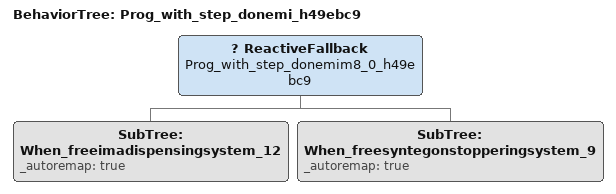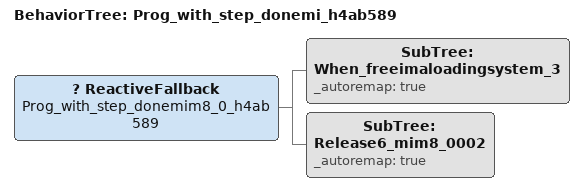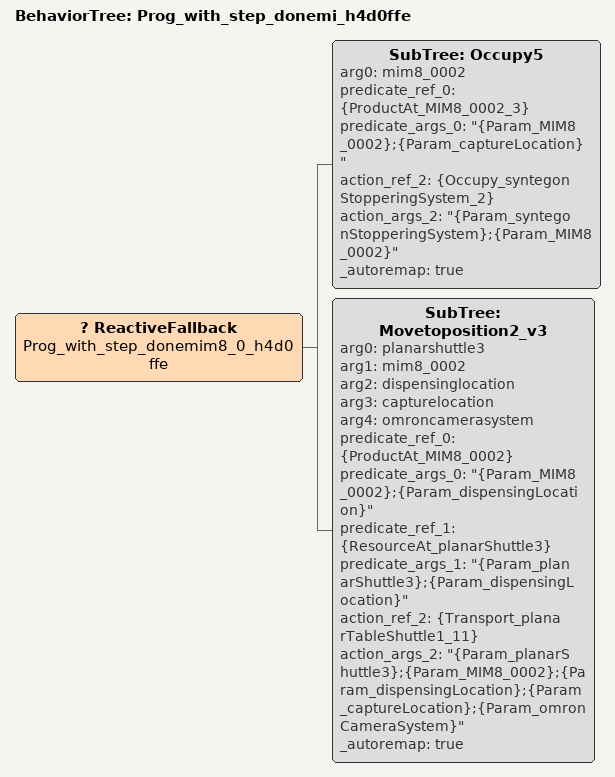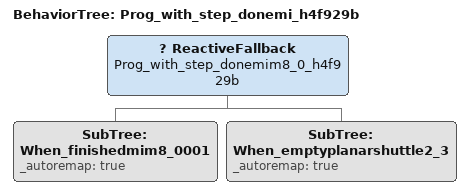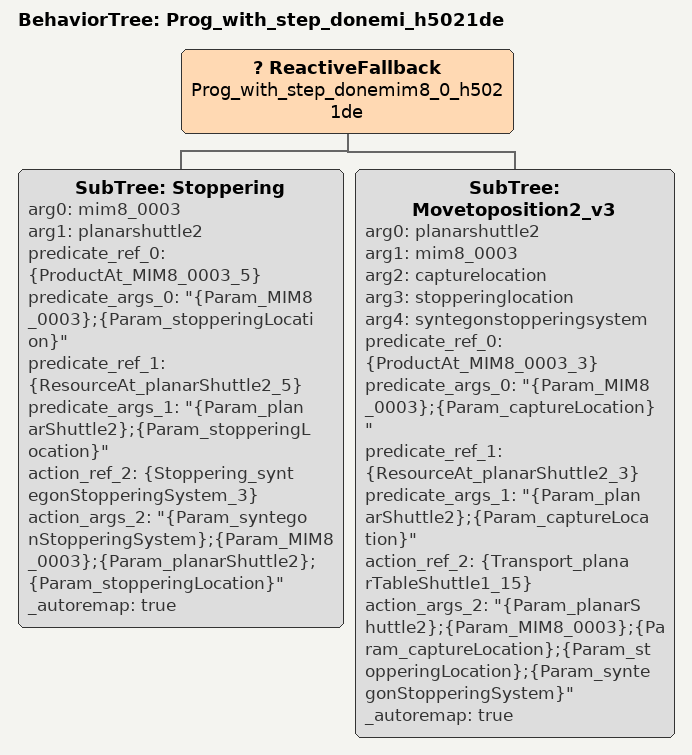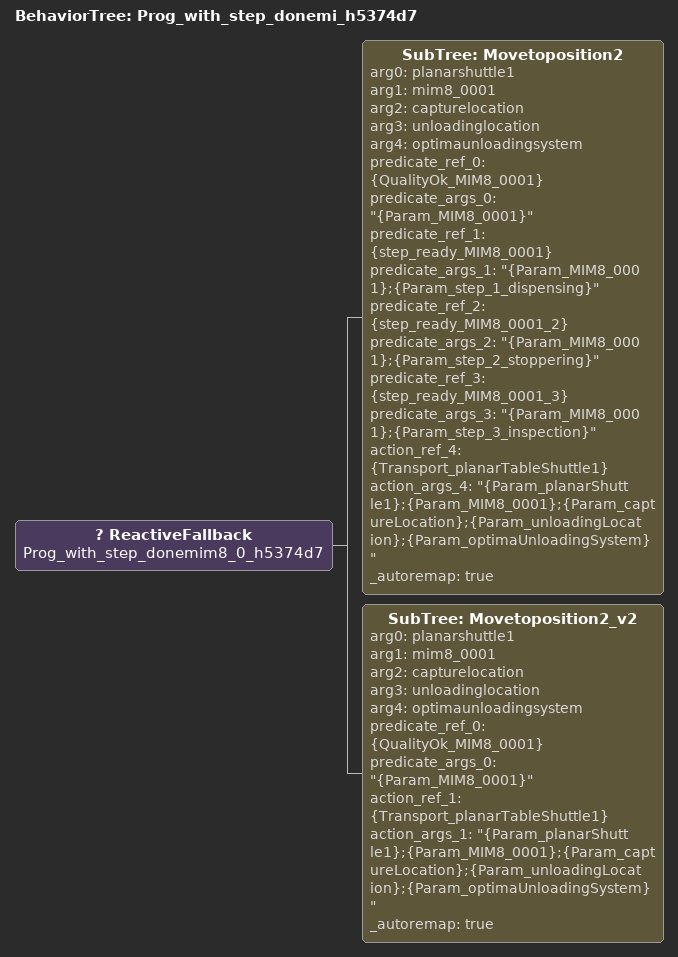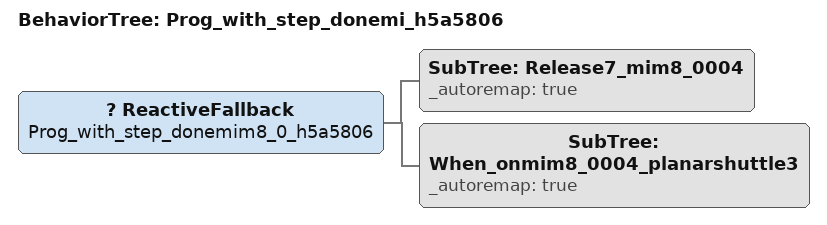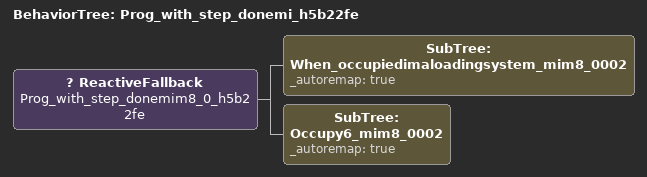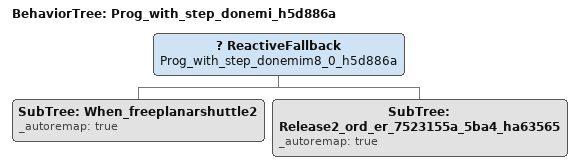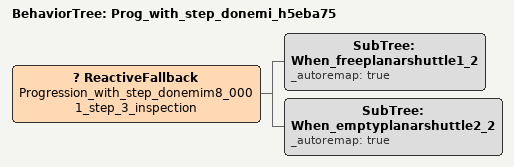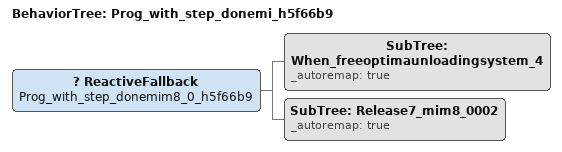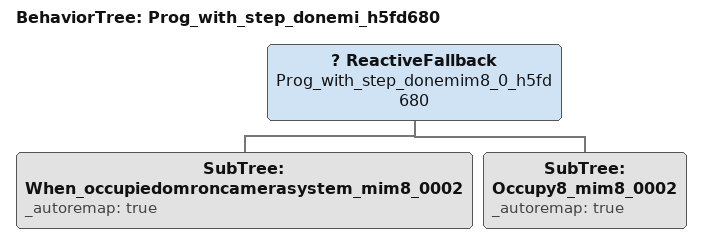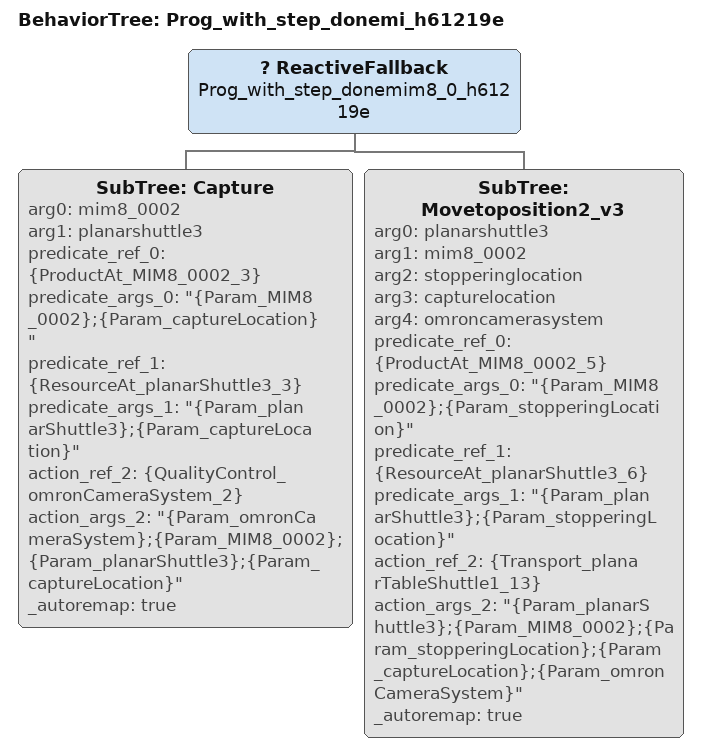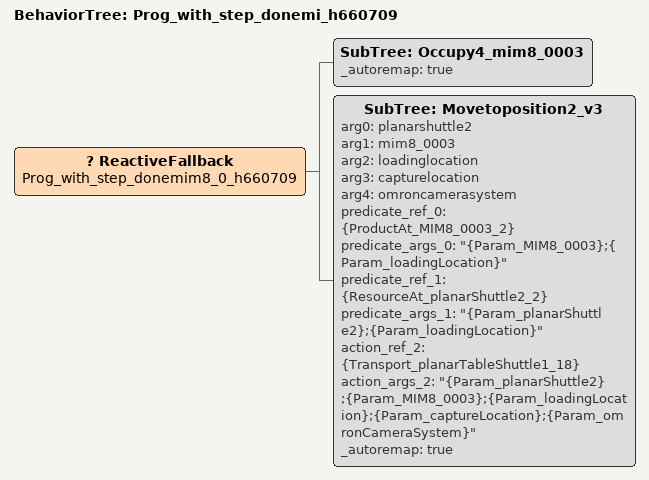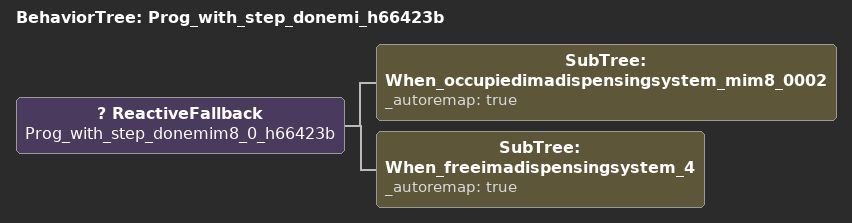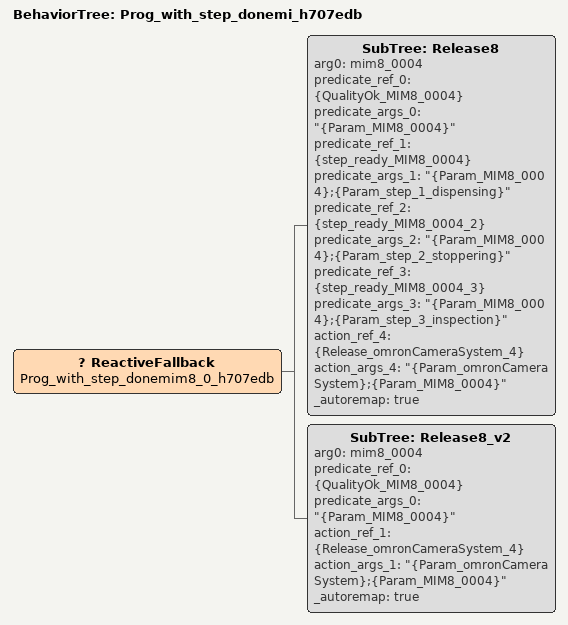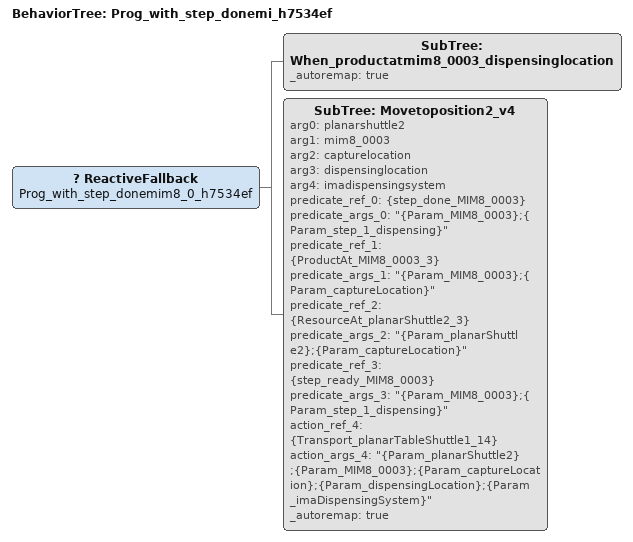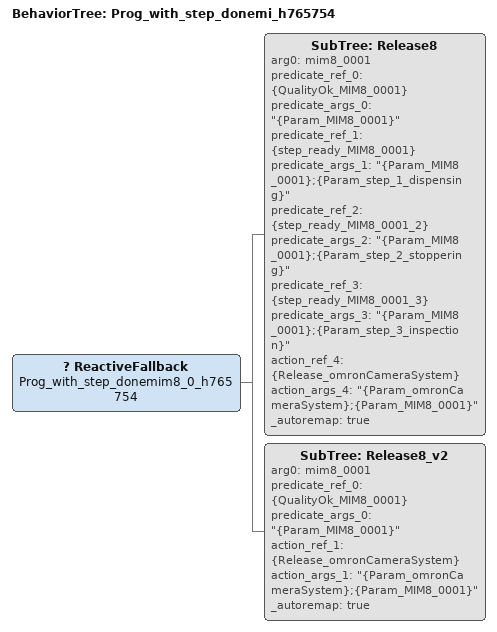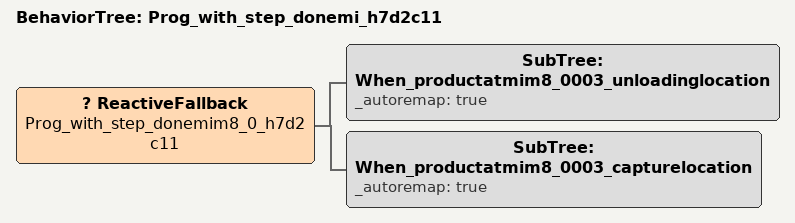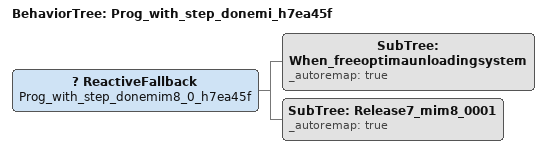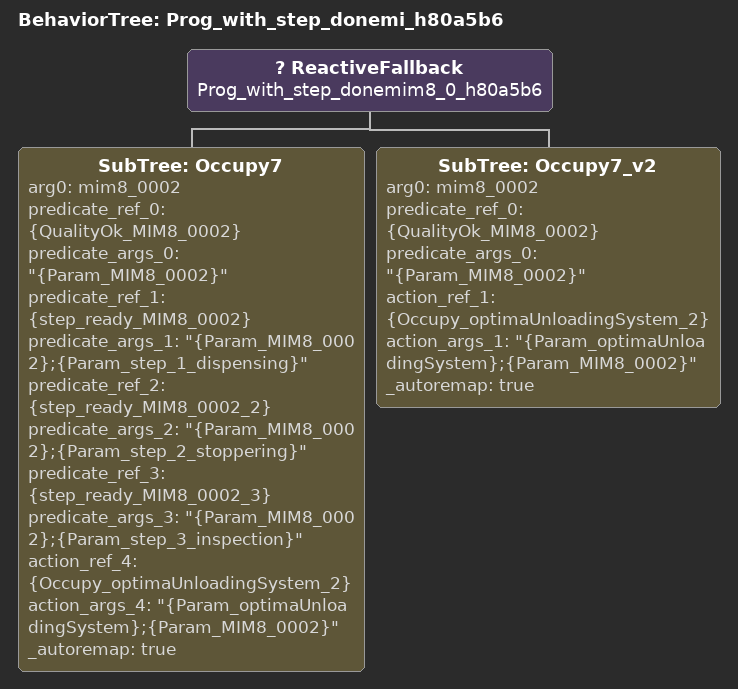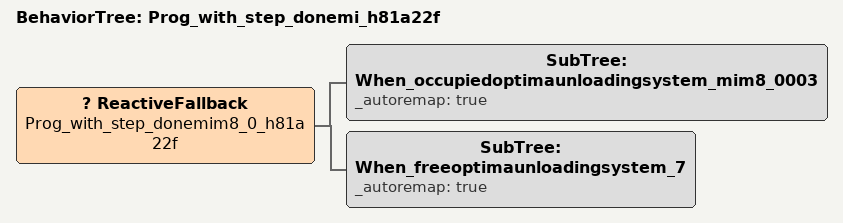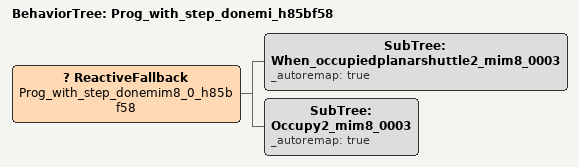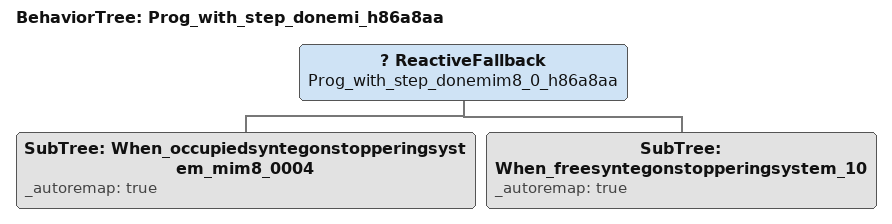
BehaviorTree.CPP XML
<BehaviorTree ID="Prog_with_step_donemi_h49ebc9">
  <ReactiveFallback name="Prog_with_step_donemim8_0_h49ebc9">
    <SubTree ID="When_freeimadispensingsystem_12" _autoremap="true"/>
    <SubTree ID="When_freesyntegonstopperingsystem_9" _autoremap="true"/>
  </ReactiveFallback>
</BehaviorTree>

<BehaviorTree ID="Prog_with_step_donemi_h4ab589">
  <ReactiveFallback name="Prog_with_step_donemim8_0_h4ab589">
    <SubTree ID="When_freeimaloadingsystem_3" _autoremap="true"/>
    <SubTree ID="Release6_mim8_0002" _autoremap="true"/>
  </ReactiveFallback>
</BehaviorTree>

<BehaviorTree ID="Prog_with_step_donemi_h4d0ffe">
  <ReactiveFallback name="Prog_with_step_donemim8_0_h4d0ffe">
    <SubTree ID="Occupy5" arg0="mim8_0002" predicate_ref_0="{ProductAt_MIM8_0002_3}" predicate_args_0="&quot;{Param_MIM8_0002};{Param_captureLocation}&quot;" action_ref_2="{Occupy_syntegonStopperingSystem_2}" action_args_2="&quot;{Param_syntegonStopperingSystem};{Param_MIM8_0002}&quot;" _autoremap="true"/>
    <SubTree ID="Movetoposition2_v3" arg0="planarshuttle3" arg1="mim8_0002" arg2="dispensinglocation" arg3="capturelocation" arg4="omroncamerasystem" predicate_ref_0="{ProductAt_MIM8_0002}" predicate_args_0="&quot;{Param_MIM8_0002};{Param_dispensingLocation}&quot;" predicate_ref_1="{ResourceAt_planarShuttle3}" predicate_args_1="&quot;{Param_planarShuttle3};{Param_dispensingLocation}&quot;" action_ref_2="{Transport_planarTableShuttle1_11}" action_args_2="&quot;{Param_planarShuttle3};{Param_MIM8_0002};{Param_dispensingLocation};{Param_captureLocation};{Param_omronCameraSystem}&quot;" _autoremap="true"/>
  </ReactiveFallback>
</BehaviorTree>

<BehaviorTree ID="Prog_with_step_donemi_h4f929b">
  <ReactiveFallback name="Prog_with_step_donemim8_0_h4f929b">
    <SubTree ID="When_finishedmim8_0001" _autoremap="true"/>
    <SubTree ID="When_emptyplanarshuttle2_3" _autoremap="true"/>
  </ReactiveFallback>
</BehaviorTree>

<BehaviorTree ID="Prog_with_step_donemi_h5021de">
  <ReactiveFallback name="Prog_with_step_donemim8_0_h5021de">
    <SubTree ID="Stoppering" arg0="mim8_0003" arg1="planarshuttle2" predicate_ref_0="{ProductAt_MIM8_0003_5}" predicate_args_0="&quot;{Param_MIM8_0003};{Param_stopperingLocation}&quot;" predicate_ref_1="{ResourceAt_planarShuttle2_5}" predicate_args_1="&quot;{Param_planarShuttle2};{Param_stopperingLocation}&quot;" action_ref_2="{Stoppering_syntegonStopperingSystem_3}" action_args_2="&quot;{Param_syntegonStopperingSystem};{Param_MIM8_0003};{Param_planarShuttle2};{Param_stopperingLocation}&quot;" _autoremap="true"/>
    <SubTree ID="Movetoposition2_v3" arg0="planarshuttle2" arg1="mim8_0003" arg2="capturelocation" arg3="stopperinglocation" arg4="syntegonstopperingsystem" predicate_ref_0="{ProductAt_MIM8_0003_3}" predicate_args_0="&quot;{Param_MIM8_0003};{Param_captureLocation}&quot;" predicate_ref_1="{ResourceAt_planarShuttle2_3}" predicate_args_1="&quot;{Param_planarShuttle2};{Param_captureLocation}&quot;" action_ref_2="{Transport_planarTableShuttle1_15}" action_args_2="&quot;{Param_planarShuttle2};{Param_MIM8_0003};{Param_captureLocation};{Param_stopperingLocation};{Param_syntegonStopperingSystem}&quot;" _autoremap="true"/>
  </ReactiveFallback>
</BehaviorTree>

<BehaviorTree ID="Prog_with_step_donemi_h5374d7">
  <ReactiveFallback name="Prog_with_step_donemim8_0_h5374d7">
    <SubTree ID="Movetoposition2" arg0="planarshuttle1" arg1="mim8_0001" arg2="capturelocation" arg3="unloadinglocation" arg4="optimaunloadingsystem" predicate_ref_0="{QualityOk_MIM8_0001}" predicate_args_0="&quot;{Param_MIM8_0001}&quot;" predicate_ref_1="{step_ready_MIM8_0001}" predicate_args_1="&quot;{Param_MIM8_0001};{Param_step_1_dispensing}&quot;" predicate_ref_2="{step_ready_MIM8_0001_2}" predicate_args_2="&quot;{Param_MIM8_0001};{Param_step_2_stoppering}&quot;" predicate_ref_3="{step_ready_MIM8_0001_3}" predicate_args_3="&quot;{Param_MIM8_0001};{Param_step_3_inspection}&quot;" action_ref_4="{Transport_planarTableShuttle1}" action_args_4="&quot;{Param_planarShuttle1};{Param_MIM8_0001};{Param_captureLocation};{Param_unloadingLocation};{Param_optimaUnloadingSystem}&quot;" _autoremap="true"/>
    <SubTree ID="Movetoposition2_v2" arg0="planarshuttle1" arg1="mim8_0001" arg2="capturelocation" arg3="unloadinglocation" arg4="optimaunloadingsystem" predicate_ref_0="{QualityOk_MIM8_0001}" predicate_args_0="&quot;{Param_MIM8_0001}&quot;" action_ref_1="{Transport_planarTableShuttle1}" action_args_1="&quot;{Param_planarShuttle1};{Param_MIM8_0001};{Param_captureLocation};{Param_unloadingLocation};{Param_optimaUnloadingSystem}&quot;" _autoremap="true"/>
  </ReactiveFallback>
</BehaviorTree>

<BehaviorTree ID="Prog_with_step_donemi_h5a5806">
  <ReactiveFallback name="Prog_with_step_donemim8_0_h5a5806">
    <SubTree ID="Release7_mim8_0004" _autoremap="true"/>
    <SubTree ID="When_onmim8_0004_planarshuttle3" _autoremap="true"/>
  </ReactiveFallback>
</BehaviorTree>

<BehaviorTree ID="Prog_with_step_donemi_h5b22fe">
  <ReactiveFallback name="Prog_with_step_donemim8_0_h5b22fe">
    <SubTree ID="When_occupiedimaloadingsystem_mim8_0002" _autoremap="true"/>
    <SubTree ID="Occupy6_mim8_0002" _autoremap="true"/>
  </ReactiveFallback>
</BehaviorTree>

<BehaviorTree ID="Prog_with_step_donemi_h5d886a">
  <ReactiveFallback name="Prog_with_step_donemim8_0_h5d886a">
    <SubTree ID="When_freeplanarshuttle2" _autoremap="true"/>
    <SubTree ID="Release2_ord_er_7523155a_5ba4_ha63565" _autoremap="true"/>
  </ReactiveFallback>
</BehaviorTree>

<BehaviorTree ID="Prog_with_step_donemi_h5eba75">
  <ReactiveFallback name="Progression_with_step_donemim8_0001_step_3_inspection">
    <SubTree ID="When_freeplanarshuttle1_2" _autoremap="true"/>
    <SubTree ID="When_emptyplanarshuttle2_2" _autoremap="true"/>
  </ReactiveFallback>
</BehaviorTree>

<BehaviorTree ID="Prog_with_step_donemi_h5f66b9">
  <ReactiveFallback name="Prog_with_step_donemim8_0_h5f66b9">
    <SubTree ID="When_freeoptimaunloadingsystem_4" _autoremap="true"/>
    <SubTree ID="Release7_mim8_0002" _autoremap="true"/>
  </ReactiveFallback>
</BehaviorTree>

<BehaviorTree ID="Prog_with_step_donemi_h5fd680">
  <ReactiveFallback name="Prog_with_step_donemim8_0_h5fd680">
    <SubTree ID="When_occupiedomroncamerasystem_mim8_0002" _autoremap="true"/>
    <SubTree ID="Occupy8_mim8_0002" _autoremap="true"/>
  </ReactiveFallback>
</BehaviorTree>

<BehaviorTree ID="Prog_with_step_donemi_h61219e">
  <ReactiveFallback name="Prog_with_step_donemim8_0_h61219e">
    <SubTree ID="Capture" arg0="mim8_0002" arg1="planarshuttle3" predicate_ref_0="{ProductAt_MIM8_0002_3}" predicate_args_0="&quot;{Param_MIM8_0002};{Param_captureLocation}&quot;" predicate_ref_1="{ResourceAt_planarShuttle3_3}" predicate_args_1="&quot;{Param_planarShuttle3};{Param_captureLocation}&quot;" action_ref_2="{QualityControl_omronCameraSystem_2}" action_args_2="&quot;{Param_omronCameraSystem};{Param_MIM8_0002};{Param_planarShuttle3};{Param_captureLocation}&quot;" _autoremap="true"/>
    <SubTree ID="Movetoposition2_v3" arg0="planarshuttle3" arg1="mim8_0002" arg2="stopperinglocation" arg3="capturelocation" arg4="omroncamerasystem" predicate_ref_0="{ProductAt_MIM8_0002_5}" predicate_args_0="&quot;{Param_MIM8_0002};{Param_stopperingLocation}&quot;" predicate_ref_1="{ResourceAt_planarShuttle3_6}" predicate_args_1="&quot;{Param_planarShuttle3};{Param_stopperingLocation}&quot;" action_ref_2="{Transport_planarTableShuttle1_13}" action_args_2="&quot;{Param_planarShuttle3};{Param_MIM8_0002};{Param_stopperingLocation};{Param_captureLocation};{Param_omronCameraSystem}&quot;" _autoremap="true"/>
  </ReactiveFallback>
</BehaviorTree>

<BehaviorTree ID="Prog_with_step_donemi_h660709">
  <ReactiveFallback name="Prog_with_step_donemim8_0_h660709">
    <SubTree ID="Occupy4_mim8_0003" _autoremap="true"/>
    <SubTree ID="Movetoposition2_v3" arg0="planarshuttle2" arg1="mim8_0003" arg2="loadinglocation" arg3="capturelocation" arg4="omroncamerasystem" predicate_ref_0="{ProductAt_MIM8_0003_2}" predicate_args_0="&quot;{Param_MIM8_0003};{Param_loadingLocation}&quot;" predicate_ref_1="{ResourceAt_planarShuttle2_2}" predicate_args_1="&quot;{Param_planarShuttle2};{Param_loadingLocation}&quot;" action_ref_2="{Transport_planarTableShuttle1_18}" action_args_2="&quot;{Param_planarShuttle2};{Param_MIM8_0003};{Param_loadingLocation};{Param_captureLocation};{Param_omronCameraSystem}&quot;" _autoremap="true"/>
  </ReactiveFallback>
</BehaviorTree>

<BehaviorTree ID="Prog_with_step_donemi_h66423b">
  <ReactiveFallback name="Prog_with_step_donemim8_0_h66423b">
    <SubTree ID="When_occupiedimadispensingsystem_mim8_0002" _autoremap="true"/>
    <SubTree ID="When_freeimadispensingsystem_4" _autoremap="true"/>
  </ReactiveFallback>
</BehaviorTree>

<BehaviorTree ID="Prog_with_step_donemi_h707edb">
  <ReactiveFallback name="Prog_with_step_donemim8_0_h707edb">
    <SubTree ID="Release8" arg0="mim8_0004" predicate_ref_0="{QualityOk_MIM8_0004}" predicate_args_0="&quot;{Param_MIM8_0004}&quot;" predicate_ref_1="{step_ready_MIM8_0004}" predicate_args_1="&quot;{Param_MIM8_0004};{Param_step_1_dispensing}&quot;" predicate_ref_2="{step_ready_MIM8_0004_2}" predicate_args_2="&quot;{Param_MIM8_0004};{Param_step_2_stoppering}&quot;" predicate_ref_3="{step_ready_MIM8_0004_3}" predicate_args_3="&quot;{Param_MIM8_0004};{Param_step_3_inspection}&quot;" action_ref_4="{Release_omronCameraSystem_4}" action_args_4="&quot;{Param_omronCameraSystem};{Param_MIM8_0004}&quot;" _autoremap="true"/>
    <SubTree ID="Release8_v2" arg0="mim8_0004" predicate_ref_0="{QualityOk_MIM8_0004}" predicate_args_0="&quot;{Param_MIM8_0004}&quot;" action_ref_1="{Release_omronCameraSystem_4}" action_args_1="&quot;{Param_omronCameraSystem};{Param_MIM8_0004}&quot;" _autoremap="true"/>
  </ReactiveFallback>
</BehaviorTree>

<BehaviorTree ID="Prog_with_step_donemi_h7534ef">
  <ReactiveFallback name="Prog_with_step_donemim8_0_h7534ef">
    <SubTree ID="When_productatmim8_0003_dispensinglocation" _autoremap="true"/>
    <SubTree ID="Movetoposition2_v4" arg0="planarshuttle2" arg1="mim8_0003" arg2="capturelocation" arg3="dispensinglocation" arg4="imadispensingsystem" predicate_ref_0="{step_done_MIM8_0003}" predicate_args_0="&quot;{Param_MIM8_0003};{Param_step_1_dispensing}&quot;" predicate_ref_1="{ProductAt_MIM8_0003_3}" predicate_args_1="&quot;{Param_MIM8_0003};{Param_captureLocation}&quot;" predicate_ref_2="{ResourceAt_planarShuttle2_3}" predicate_args_2="&quot;{Param_planarShuttle2};{Param_captureLocation}&quot;" predicate_ref_3="{step_ready_MIM8_0003}" predicate_args_3="&quot;{Param_MIM8_0003};{Param_step_1_dispensing}&quot;" action_ref_4="{Transport_planarTableShuttle1_14}" action_args_4="&quot;{Param_planarShuttle2};{Param_MIM8_0003};{Param_captureLocation};{Param_dispensingLocation};{Param_imaDispensingSystem}&quot;" _autoremap="true"/>
  </ReactiveFallback>
</BehaviorTree>

<BehaviorTree ID="Prog_with_step_donemi_h765754">
  <ReactiveFallback name="Prog_with_step_donemim8_0_h765754">
    <SubTree ID="Release8" arg0="mim8_0001" predicate_ref_0="{QualityOk_MIM8_0001}" predicate_args_0="&quot;{Param_MIM8_0001}&quot;" predicate_ref_1="{step_ready_MIM8_0001}" predicate_args_1="&quot;{Param_MIM8_0001};{Param_step_1_dispensing}&quot;" predicate_ref_2="{step_ready_MIM8_0001_2}" predicate_args_2="&quot;{Param_MIM8_0001};{Param_step_2_stoppering}&quot;" predicate_ref_3="{step_ready_MIM8_0001_3}" predicate_args_3="&quot;{Param_MIM8_0001};{Param_step_3_inspection}&quot;" action_ref_4="{Release_omronCameraSystem}" action_args_4="&quot;{Param_omronCameraSystem};{Param_MIM8_0001}&quot;" _autoremap="true"/>
    <SubTree ID="Release8_v2" arg0="mim8_0001" predicate_ref_0="{QualityOk_MIM8_0001}" predicate_args_0="&quot;{Param_MIM8_0001}&quot;" action_ref_1="{Release_omronCameraSystem}" action_args_1="&quot;{Param_omronCameraSystem};{Param_MIM8_0001}&quot;" _autoremap="true"/>
  </ReactiveFallback>
</BehaviorTree>

<BehaviorTree ID="Prog_with_step_donemi_h7d2c11">
  <ReactiveFallback name="Prog_with_step_donemim8_0_h7d2c11">
    <SubTree ID="When_productatmim8_0003_unloadinglocation" _autoremap="true"/>
    <SubTree ID="When_productatmim8_0003_capturelocation" _autoremap="true"/>
  </ReactiveFallback>
</BehaviorTree>

<BehaviorTree ID="Prog_with_step_donemi_h7ea45f">
  <ReactiveFallback name="Prog_with_step_donemim8_0_h7ea45f">
    <SubTree ID="When_freeoptimaunloadingsystem" _autoremap="true"/>
    <SubTree ID="Release7_mim8_0001" _autoremap="true"/>
  </ReactiveFallback>
</BehaviorTree>

<BehaviorTree ID="Prog_with_step_donemi_h80a5b6">
  <ReactiveFallback name="Prog_with_step_donemim8_0_h80a5b6">
    <SubTree ID="Occupy7" arg0="mim8_0002" predicate_ref_0="{QualityOk_MIM8_0002}" predicate_args_0="&quot;{Param_MIM8_0002}&quot;" predicate_ref_1="{step_ready_MIM8_0002}" predicate_args_1="&quot;{Param_MIM8_0002};{Param_step_1_dispensing}&quot;" predicate_ref_2="{step_ready_MIM8_0002_2}" predicate_args_2="&quot;{Param_MIM8_0002};{Param_step_2_stoppering}&quot;" predicate_ref_3="{step_ready_MIM8_0002_3}" predicate_args_3="&quot;{Param_MIM8_0002};{Param_step_3_inspection}&quot;" action_ref_4="{Occupy_optimaUnloadingSystem_2}" action_args_4="&quot;{Param_optimaUnloadingSystem};{Param_MIM8_0002}&quot;" _autoremap="true"/>
    <SubTree ID="Occupy7_v2" arg0="mim8_0002" predicate_ref_0="{QualityOk_MIM8_0002}" predicate_args_0="&quot;{Param_MIM8_0002}&quot;" action_ref_1="{Occupy_optimaUnloadingSystem_2}" action_args_1="&quot;{Param_optimaUnloadingSystem};{Param_MIM8_0002}&quot;" _autoremap="true"/>
  </ReactiveFallback>
</BehaviorTree>

<BehaviorTree ID="Prog_with_step_donemi_h81a22f">
  <ReactiveFallback name="Prog_with_step_donemim8_0_h81a22f">
    <SubTree ID="When_occupiedoptimaunloadingsystem_mim8_0003" _autoremap="true"/>
    <SubTree ID="When_freeoptimaunloadingsystem_7" _autoremap="true"/>
  </ReactiveFallback>
</BehaviorTree>

<BehaviorTree ID="Prog_with_step_donemi_h85bf58">
  <ReactiveFallback name="Prog_with_step_donemim8_0_h85bf58">
    <SubTree ID="When_occupiedplanarshuttle2_mim8_0003" _autoremap="true"/>
    <SubTree ID="Occupy2_mim8_0003" _autoremap="true"/>
  </ReactiveFallback>
</BehaviorTree>

<BehaviorTree ID="Prog_with_step_donemi_h86a8aa">
  <ReactiveFallback name="Prog_with_step_donemim8_0_h86a8aa">
    <SubTree ID="When_occupiedsyntegonstopperingsystem_mim8_0004" _autoremap="true"/>
    <SubTree ID="When_freesyntegonstopperingsystem_10" _autoremap="true"/>
  </ReactiveFallback>
</BehaviorTree>
